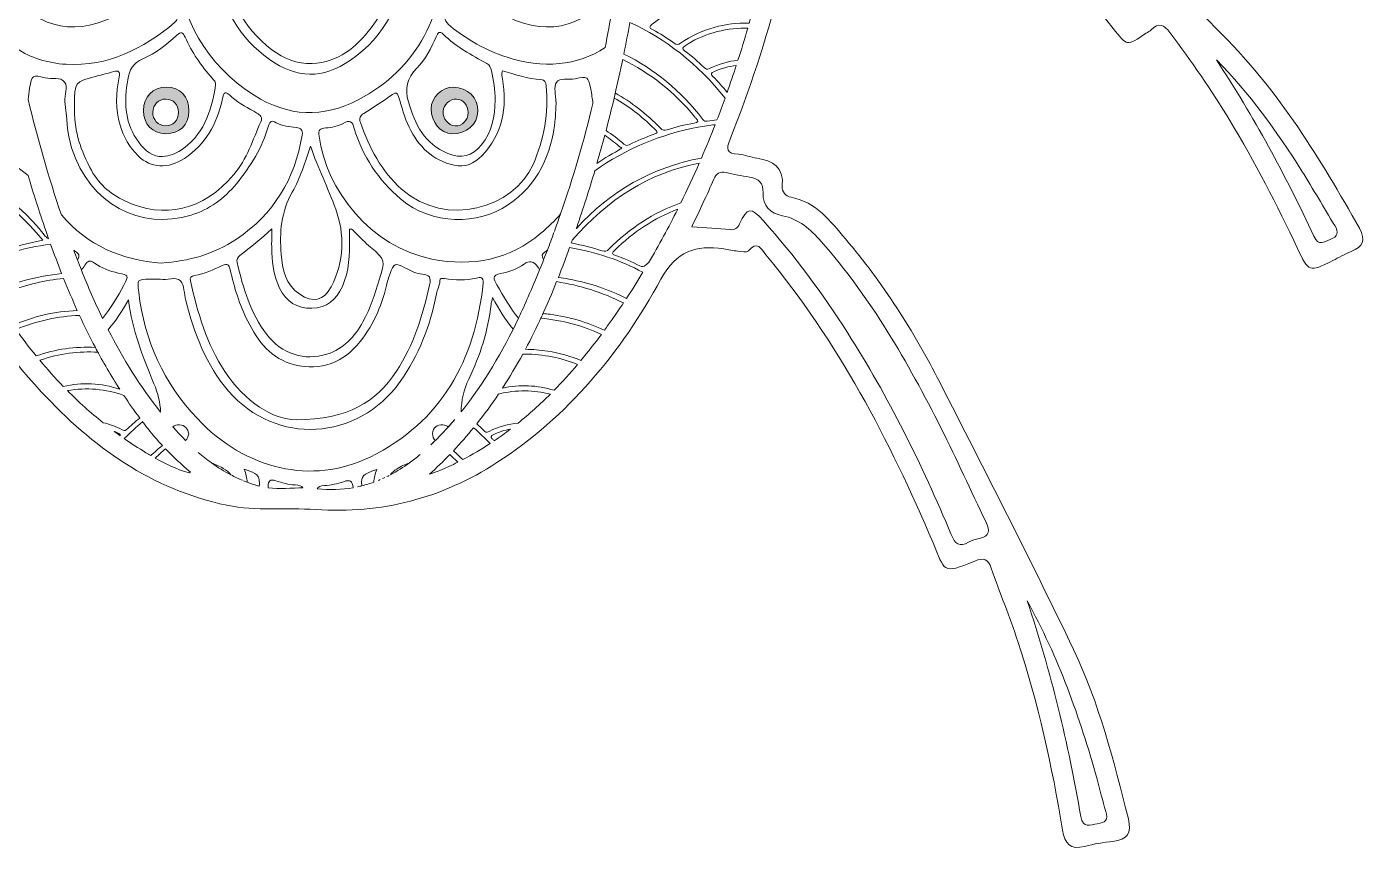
# Model space of a CAD drawing. Extents: x 43 to 1977, y -756 to -266.
# Drawn here: x 172.5 to 397.5, y -751.8 to -613.5 of the extents above; entities that cross this region are included whole.
import ezdxf

# ---------------------------------------------------------------- set-up
doc = ezdxf.new("R2010")
doc.units = 0
doc.header["$MEASUREMENT"] = 0
doc.layers.add('Layer 1', color=7, linetype='Continuous')

# ---------------------------------------------------------------- blocks, each defined once
blk = doc.blocks.new('block 2')
at = {"layer": 'Layer 1', "true_color": 0xffffff}
h = blk.add_hatch(color=7, dxfattribs=at)
h.dxf.hatch_style = 2
edge = h.paths.add_edge_path()
edge.add_spline(control_points=[(195.79, -631.43), (198.22, -631.44), (199.69, -630.01), (199.71, -627.6), (199.74, -625.17), (198.27, -623.62), (195.95, -623.61), (193.68, -623.61), (192.1, -625.22), (192.08, -627.55), (192.07, -629.84), (193.57, -631.41), (195.79, -631.43)], knot_values=[0, 0, 0, 0, 1, 1, 1, 2, 2, 2, 3, 3, 3, 4, 4, 4, 4], degree=3, periodic=1)
edge = h.paths.add_edge_path()
edge.add_spline(control_points=[(195.84, -625.61), (197.1, -625.64), (197.97, -626.55), (197.97, -627.83), (197.96, -629.24), (197.08, -630.14), (195.75, -630.11), (194.56, -630.07), (193.62, -629.05), (193.64, -627.81), (193.67, -626.57), (194.64, -625.59), (195.84, -625.61)], knot_values=[0, 0, 0, 0, 1, 1, 1, 2, 2, 2, 3, 3, 3, 4, 4, 4, 4], degree=3, periodic=1)
h = blk.add_hatch(color=7, dxfattribs=at)
h.dxf.hatch_style = 2
edge = h.paths.add_edge_path()
edge.add_spline(control_points=[(240.42, -627.25), (240.41, -629.49), (242, -631.4), (243.91, -631.44), (246.39, -631.49), (248.22, -629.89), (248.27, -627.64), (248.32, -625.38), (246.58, -623.68), (244.12, -623.61), (242.28, -623.55), (240.43, -625.37), (240.42, -627.25)], knot_values=[0, 0, 0, 0, 1, 1, 1, 2, 2, 2, 3, 3, 3, 4, 4, 4, 4], degree=3, periodic=1)
edge = h.paths.add_edge_path()
edge.add_spline(control_points=[(242.45, -627.67), (242.53, -626.54), (243.57, -625.58), (244.68, -625.62), (245.81, -625.66), (246.65, -626.64), (246.64, -627.89), (246.63, -629.19), (245.65, -630.18), (244.46, -630.11), (243.3, -630.03), (242.37, -628.9), (242.45, -627.67)], knot_values=[0, 0, 0, 0, 1, 1, 1, 2, 2, 2, 3, 3, 3, 4, 4, 4, 4], degree=3, periodic=1)
at = {"layer": 'Layer 1', "lineweight": 0}
for points, knots in [([(396.39, -647.33), (389.88, -635.7), (382.91, -624.35), (373.46, -614.88), (367.15, -608.55), (361.46, -601.71), (355.55, -595.05), (346.18, -584.48), (336.35, -574.42), (324.2, -566.94), (322.47, -565.88), (320.72, -565.14), (318.69, -565.27), (317.13, -565.37), (316.17, -564.82), (315.79, -563.23), (315.3, -561.18), (313.93, -560.33), (311.85, -560.49), (310.51, -560.58), (309.14, -560.38), (307.85, -560.64), (305.8, -561.06), (305.25, -560.43), (305.28, -558.37), (305.42, -549.42), (304.5, -540.56), (302.34, -531.86), (301.95, -530.29), (302.35, -529.86), (303.75, -529.54), (308.65, -528.4), (313.2, -526.38), (317.65, -524.08), (319.41, -523.16), (320.13, -521.99), (319.89, -520.04), (319.67, -518.27), (319.84, -516.54), (320.44, -514.79), (326.49, -497.07), (332.96, -479.54), (340.94, -462.57), (342.74, -458.75), (345, -455.77), (348.53, -453.31), (362.49, -443.55), (373.95, -431.49), (381.2, -415.86), (384.47, -408.81), (384.35, -410.4), (378.3, -406.69), (376.18, -405.39), (375.1, -405.7), (373.96, -407.93), (365.8, -423.91), (354.76, -437.7), (341.71, -449.93), (340.49, -451.07), (339.53, -451.33), (337.99, -450.58), (334.59, -448.93), (334.48, -449.04), (332.73, -452.39), (325.48, -466.3), (320.62, -481.1), (316.57, -496.19), (315.52, -500.08), (314.55, -503.99), (313.48, -508.13), (311.31, -505.4), (311.3, -505.39), (308.73, -507), (304.62, -509.58), (300.25, -511.49), (295.45, -512.41), (294, -512.69), (293.14, -512.36), (292.28, -511.21), (290.68, -509.07), (288.8, -507.13), (286.69, -505.48), (285.46, -504.51), (285.17, -503.71), (285.83, -502.15), (287.71, -497.68), (288.78, -492.96), (288.64, -488.09), (288.03, -466.93), (277.73, -451.71), (259.67, -441.37), (258.02, -440.43), (256.92, -439.45), (256.43, -437.52), (255.55, -434.07), (254.23, -430.73), (252.58, -427.57), (251.89, -426.24), (252.1, -425.6), (253.24, -424.75), (266.87, -414.69), (277.51, -401.96), (286.13, -387.51), (297.48, -368.5), (305.05, -348.18), (306.54, -325.91), (307.37, -313.44), (306.04, -301.27), (299.69, -290.19), (291.56, -276), (278.41, -270.64), (262.82, -269.83), (261.99, -269.79), (261.2, -269.94), (260.81, -270.82), (260.44, -271.67), (260.75, -272.38), (261.37, -272.99), (261.75, -273.37), (262.15, -273.73), (262.53, -274.1), (269.79, -281.18), (276.31, -288.82), (280.51, -298.17), (284.01, -305.98), (285.41, -314.09), (283.82, -322.64), (282.69, -322.48), (282.14, -321.72), (281.42, -321.23), (278.41, -319.21), (275.25, -317.67), (271.47, -317.9), (268.25, -318.1), (267.69, -319.01), (269.16, -321.93), (272.76, -329.11), (275.98, -336.45), (277.81, -344.31), (280.82, -357.18), (278.54, -368.87), (269.84, -379.61), (269.39, -378.4), (269.14, -377.56), (268.77, -376.78), (266.23, -371.38), (262.43, -367.55), (256.17, -366.88), (255.2, -366.78), (254.13, -366.82), (253.5, -367.73), (252.83, -368.72), (253.43, -369.59), (253.97, -370.43), (262.45, -383.65), (261.31, -402.28), (247.13, -416.02), (246.04, -417.07), (245.41, -417.04), (244.33, -416.02), (239.47, -411.41), (233.62, -409.02), (226.95, -408.81), (222.5, -408.67), (218.04, -408.7), (213.58, -408.81), (206.81, -408.97), (200.87, -411.36), (195.95, -416.05), (194.82, -417.12), (194.2, -416.98), (193.16, -415.97), (179.26, -402.53), (177.74, -383.97), (186.36, -370.37), (187.78, -368.14), (187.01, -366.81), (184.35, -366.89), (180.98, -366.98), (178.2, -368.49), (175.78, -370.76), (173.26, -373.11), (171.77, -376.09), (170.68, -379.31), (169.64, -379.02), (169.34, -378.2), (168.89, -377.58), (162.12, -368.17), (159.87, -357.78), (162.1, -346.4), (163.81, -337.65), (167.33, -329.59), (171.3, -321.68), (172.6, -319.08), (172.03, -318.15), (169.1, -317.93), (165.33, -317.64), (162.17, -319.17), (159.14, -321.18), (158.36, -321.7), (157.81, -322.66), (156.6, -322.58), (156.45, -321.7), (156.28, -320.83), (156.17, -319.96), (156.07, -319.16), (156.01, -318.36), (155.97, -317.56), (155.46, -305.63), (160.07, -295.5), (166.99, -286.18), (170.35, -281.66), (174.18, -277.55), (178.26, -273.67), (179.03, -272.94), (180, -272.24), (179.54, -270.98), (179.02, -269.52), (177.7, -269.81), (176.57, -269.88), (174.97, -269.98), (173.37, -270.13), (171.78, -270.35), (154.95, -272.67), (143.06, -281.36), (137.24, -297.58), (132.39, -311.08), (132.54, -324.98), (135.38, -338.76), (142.52, -373.37), (158.86, -402.6), (186.97, -424.67), (188.18, -425.62), (188.43, -426.28), (187.69, -427.7), (186, -430.94), (184.72, -434.38), (183.77, -437.91), (183.37, -439.4), (182.63, -440.34), (181.22, -441.05), (176, -443.66), (171.22, -446.99), (167.28, -451.3), (153.69, -466.15), (147.48, -482.86), (154.88, -502.78), (155.28, -503.86), (155.02, -504.38), (154.24, -505.01), (151.94, -506.86), (149.84, -508.94), (148.08, -511.3), (147.19, -512.5), (146.26, -512.65), (144.87, -512.39), (140.15, -511.52), (135.83, -509.7), (131.81, -507.13), (130.02, -505.99), (128.37, -504.81), (127.09, -508.54), (126.57, -506.6), (126.27, -505.51), (125.99, -504.42), (121.53, -486.67), (116.29, -469.2), (107.91, -452.82), (105.97, -449.02), (105.96, -448.95), (102.12, -450.66), (100.79, -451.25), (99.94, -451.18), (98.83, -450.14), (86.64, -438.73), (76.14, -425.98), (68.11, -411.28), (64.09, -403.9), (65.61, -404.95), (58.56, -408.72), (57.09, -409.51), (56.66, -410.46), (57.38, -411.98), (58.62, -414.55), (59.71, -417.19), (61.04, -419.7), (68.94, -434.56), (80.75, -445.78), (94.41, -455.22), (95.88, -456.24), (96.86, -457.44), (97.62, -459), (106.15, -476.4), (113.06, -494.44), (119.21, -512.79), (120.07, -515.36), (120.82, -517.89), (120.51, -520.62), (120.34, -522.17), (121.02, -523.09), (122.35, -523.81), (126.83, -526.26), (131.43, -528.4), (136.44, -529.46), (138.14, -529.82), (138.45, -530.43), (138.03, -532.16), (136.16, -539.71), (135.36, -547.42), (135.11, -555.2), (135.05, -556.97), (135.6, -559.25), (134.71, -560.37), (133.73, -561.59), (131.41, -560.25), (129.66, -560.49), (128.21, -560.69), (126.1, -559.97), (125.54, -561.59), (124.44, -564.82), (122.3, -565.59), (119.29, -565.49), (118.12, -565.45), (117.16, -566.34), (116.18, -566.94), (105.01, -573.74), (95.78, -582.77), (87.13, -592.43), (82.44, -597.68), (78.39, -603.58), (73.27, -608.36), (61.72, -619.15), (52.75, -631.79), (45, -645.42), (42.5, -649.82), (42.52, -649.83), (46.95, -651.99), (47.76, -652.38), (48.55, -652.78), (49.35, -653.17), (52.41, -654.62), (52.66, -654.52), (54.14, -651.37), (60.08, -638.66), (66.78, -626.42), (75.19, -615.14), (76.73, -613.07), (77.75, -612.92), (79.74, -614.46), (82.88, -616.89), (82.96, -616.73), (85.4, -613.61), (96.11, -599.95), (107.77, -587.21), (121.87, -576.93), (123.56, -575.7), (125.17, -573.16), (127.73, -575.79), (128.01, -576.07), (128.77, -575.86), (129.3, -575.94), (130.71, -576.14), (132.12, -576.35), (133.53, -576.6), (135.27, -576.91), (136.13, -577.7), (136.37, -579.74), (138.37, -596.53), (142.37, -612.86), (148.31, -628.7), (148.97, -630.45), (150.51, -632.5), (150.05, -633.89), (149.47, -635.7), (146.68, -635.19), (144.88, -635.6), (142.32, -636.2), (140.86, -637.34), (140.95, -640.05), (141.01, -641.54), (140.08, -642.08), (138.86, -642.36), (136.31, -642.95), (134.46, -644.52), (132.74, -646.41), (128.35, -651.25), (124.47, -656.46), (120.97, -661.96), (110.43, -678.54), (103.23, -696.88), (93.83, -714.07), (88.3, -724.19), (85.54, -735.47), (82.73, -746.63), (82.17, -748.87), (82.83, -750.02), (85.15, -750.3), (86.92, -750.52), (88.68, -750.84), (90.42, -751.23), (92.48, -751.7), (93.39, -750.84), (93.71, -748.87), (94.22, -745.7), (94.82, -742.55), (95.45, -739.41), (97.85, -727.5), (101.07, -715.84), (105.71, -704.6), (106.34, -703.07), (107.02, -702.38), (108.63, -703.28), (109.17, -703.58), (109.82, -703.65), (110.38, -703.93), (112.62, -705.04), (113.86, -704.46), (114.83, -702.04), (118.38, -693.18), (122.51, -684.58), (127.17, -676.25), (132.07, -667.52), (137.51, -659.16), (143.95, -651.49), (144.4, -650.97), (144.73, -649.5), (145.79, -650.58), (146.76, -651.54), (147.69, -651.31), (148.73, -651.1), (150.94, -650.67), (153.16, -650.67), (155.39, -650.71), (157.47, -650.75), (158.74, -651.56), (159.79, -653.47), (164, -661.15), (168.94, -668.35), (174.92, -674.79), (183.52, -684.06), (193.42, -691.21), (206.1, -693.86), (211.04, -694.9), (216.05, -694.24), (221, -694.58), (232.11, -695.34), (242.2, -692.7), (251.48, -686.69), (263.45, -678.94), (272.28, -668.22), (279.02, -655.9), (281.64, -651.11), (284.9, -650.1), (289.58, -650.79), (290.37, -650.91), (291.15, -651.1), (291.95, -651.17), (292.56, -651.23), (293.48, -651.43), (293.74, -651.12), (295.24, -649.31), (295.87, -650.81), (296.66, -651.76), (308.75, -666.31), (317.39, -682.86), (324.76, -700.15), (326.78, -704.9), (326.15, -705.56), (331.77, -703.24), (333.24, -702.63), (334, -702.87), (334.54, -704.43), (335.97, -708.55), (337.64, -712.59), (339.01, -716.73), (342.43, -727.07), (344.74, -737.7), (346.53, -748.43), (346.91, -750.73), (347.79, -751.82), (350.26, -751.17), (351.8, -750.77), (353.4, -750.51), (354.99, -750.33), (357.4, -750.06), (358.18, -748.96), (357.57, -746.54), (355.12, -736.85), (352.68, -727.11), (348.36, -718.09), (341.13, -703), (333.5, -688.09), (325.88, -673.19), (321.48, -664.6), (316.3, -656.48), (310.04, -649.11), (307.51, -646.14), (305.16, -642.91), (300.92, -642.12), (299.94, -641.94), (299.34, -641.22), (299.43, -640.19), (299.7, -637.07), (297.87, -635.96), (295.17, -635.56), (294.12, -635.4), (293.1, -634.93), (292.05, -634.89), (290.06, -634.8), (289.98, -634.04), (290.64, -632.37), (297.26, -615.82), (301.6, -598.68), (303.98, -581.02), (304.53, -576.94), (304.59, -577.02), (308.77, -576.2), (310.33, -575.9), (312.43, -576.6), (313.36, -575.36), (314.72, -573.53), (315.49, -574.64), (316.51, -575.36), (331.47, -586.03), (343.77, -599.37), (355.02, -613.75), (357.36, -616.74), (357.34, -616.75), (360.54, -614.56), (360.84, -614.36), (361.17, -614.2), (361.42, -613.96), (362.7, -612.72), (363.55, -613.1), (364.56, -614.44), (368.14, -619.23), (371.55, -624.13), (374.64, -629.24), (378.85, -636.19), (382.56, -643.4), (386.02, -650.74), (387.9, -654.71), (387.89, -654.72), (391.91, -652.76), (392.95, -652.25), (393.96, -651.67), (395.03, -651.23), (397, -650.42), (397.54, -649.37), (396.39, -647.33)], [0, 0, 0, 0, 1, 1, 1, 2, 2, 2, 3, 3, 3, 4, 4, 4, 5, 5, 5, 6, 6, 6, 7, 7, 7, 8, 8, 8, 9, 9, 9, 10, 10, 10, 11, 11, 11, 12, 12, 12, 13, 13, 13, 14, 14, 14, 15, 15, 15, 16, 16, 16, 17, 17, 17, 18, 18, 18, 19, 19, 19, 20, 20, 20, 21, 21, 21, 22, 22, 22, 23, 23, 23, 24, 24, 24, 25, 25, 25, 26, 26, 26, 27, 27, 27, 28, 28, 28, 29, 29, 29, 30, 30, 30, 31, 31, 31, 32, 32, 32, 33, 33, 33, 34, 34, 34, 35, 35, 35, 36, 36, 36, 37, 37, 37, 38, 38, 38, 39, 39, 39, 40, 40, 40, 41, 41, 41, 42, 42, 42, 43, 43, 43, 44, 44, 44, 45, 45, 45, 46, 46, 46, 47, 47, 47, 48, 48, 48, 49, 49, 49, 50, 50, 50, 51, 51, 51, 52, 52, 52, 53, 53, 53, 54, 54, 54, 55, 55, 55, 56, 56, 56, 57, 57, 57, 58, 58, 58, 59, 59, 59, 60, 60, 60, 61, 61, 61, 62, 62, 62, 63, 63, 63, 64, 64, 64, 65, 65, 65, 66, 66, 66, 67, 67, 67, 68, 68, 68, 69, 69, 69, 70, 70, 70, 71, 71, 71, 72, 72, 72, 73, 73, 73, 74, 74, 74, 75, 75, 75, 76, 76, 76, 77, 77, 77, 78, 78, 78, 79, 79, 79, 80, 80, 80, 81, 81, 81, 82, 82, 82, 83, 83, 83, 84, 84, 84, 85, 85, 85, 86, 86, 86, 87, 87, 87, 88, 88, 88, 89, 89, 89, 90, 90, 90, 91, 91, 91, 92, 92, 92, 93, 93, 93, 94, 94, 94, 95, 95, 95, 96, 96, 96, 97, 97, 97, 98, 98, 98, 99, 99, 99, 100, 100, 100, 101, 101, 101, 102, 102, 102, 103, 103, 103, 104, 104, 104, 105, 105, 105, 106, 106, 106, 107, 107, 107, 108, 108, 108, 109, 109, 109, 110, 110, 110, 111, 111, 111, 112, 112, 112, 113, 113, 113, 114, 114, 114, 115, 115, 115, 116, 116, 116, 117, 117, 117, 118, 118, 118, 119, 119, 119, 120, 120, 120, 121, 121, 121, 122, 122, 122, 123, 123, 123, 124, 124, 124, 125, 125, 125, 126, 126, 126, 127, 127, 127, 128, 128, 128, 129, 129, 129, 130, 130, 130, 131, 131, 131, 132, 132, 132, 133, 133, 133, 134, 134, 134, 135, 135, 135, 136, 136, 136, 137, 137, 137, 138, 138, 138, 139, 139, 139, 140, 140, 140, 141, 141, 141, 142, 142, 142, 143, 143, 143, 144, 144, 144, 145, 145, 145, 146, 146, 146, 147, 147, 147, 148, 148, 148, 149, 149, 149, 150, 150, 150, 151, 151, 151, 152, 152, 152, 153, 153, 153, 154, 154, 154, 155, 155, 155, 156, 156, 156, 157, 157, 157, 158, 158, 158, 159, 159, 159, 160, 160, 160, 161, 161, 161, 162, 162, 162, 163, 163, 163, 164, 164, 164, 165, 165, 165, 166, 166, 166, 167, 167, 167, 168, 168, 168, 169, 169, 169, 170, 170, 170, 171, 171, 171, 172, 172, 172, 173, 173, 173, 174, 174, 174, 175, 175, 175, 176, 176, 176, 177, 177, 177, 178, 178, 178, 179, 179, 179, 180, 180, 180, 181, 181, 181, 182, 182, 182, 183, 183, 183, 183]), ([(228.97, -591.8), (230.95, -593.19), (232.85, -594.3), (234.84, -595.23), (235.25, -595.42), (235.22, -595.79), (235.22, -596.14), (235.19, -602.42), (234.3, -608.48), (230.34, -613.64), (227.83, -616.91), (224.81, -619.44), (220.43, -619.64), (217.89, -619.76), (215.67, -618.81), (213.68, -617.33), (208.62, -613.54), (206.28, -608.25), (205.47, -602.16), (205.21, -600.25), (205.09, -598.33), (205.1, -596.41), (205.1, -595.82), (205.13, -595.32), (205.78, -595.05), (207.7, -594.26), (209.42, -593.1), (211.46, -591.74), (211.2, -595.04), (211.31, -598), (211.85, -600.94), (212.21, -602.94), (212.82, -604.86), (213.93, -606.59), (216.92, -611.3), (223.28, -611.39), (226.31, -606.72), (228.56, -603.27), (228.88, -599.32), (228.97, -595.35), (228.99, -594.26), (228.97, -593.17), (228.97, -591.8)], [0, 0, 0, 0, 1, 1, 1, 2, 2, 2, 3, 3, 3, 4, 4, 4, 5, 5, 5, 6, 6, 6, 7, 7, 7, 8, 8, 8, 9, 9, 9, 10, 10, 10, 11, 11, 11, 12, 12, 12, 13, 13, 13, 14, 14, 14, 14]), ([(210.66, -624.96), (202.78, -620.01), (197.91, -611.8), (197.9, -602.51), (197.9, -602.2), (197.89, -601.9), (197.91, -601.6), (198.05, -597.4), (198.61, -596.8), (202.72, -596.23), (203.68, -596.09), (203.55, -596.7), (203.56, -597.23), (203.6, -599.67), (203.82, -602.08), (204.28, -604.47), (205.43, -610.42), (208.2, -615.37), (213.22, -618.93), (217.83, -622.19), (222.18, -622.28), (226.87, -619.08), (232.8, -615.02), (235.56, -609.13), (236.4, -602.2), (236.6, -600.55), (236.68, -598.87), (236.74, -597.21), (236.77, -596.34), (236.98, -595.98), (237.9, -596.32), (238.61, -596.58), (239.36, -596.86), (240.1, -596.9), (241.81, -597), (242.14, -597.99), (242.26, -599.49), (243.16, -610.98), (238.02, -620.65), (228.16, -625.74), (222.2, -628.82), (216.47, -628.61), (210.66, -624.96)], [0, 0, 0, 0, 1, 1, 1, 2, 2, 2, 3, 3, 3, 4, 4, 4, 5, 5, 5, 6, 6, 6, 7, 7, 7, 8, 8, 8, 9, 9, 9, 10, 10, 10, 11, 11, 11, 12, 12, 12, 13, 13, 13, 14, 14, 14, 14]), ([(170.8, -617.14), (169.97, -612.97), (169.26, -608.78), (168.67, -604.58), (168.82, -605.01), (168.99, -605.44), (169.18, -605.86), (172.16, -612.53), (178.71, -615.16), (185.57, -612.43), (189.22, -610.97), (192.19, -608.57), (194.81, -605.69), (195.22, -605.25), (195.62, -604.79), (196.02, -604.34), (196.63, -604.5), (196.43, -605), (196.47, -605.33), (196.68, -607.35), (197, -609.35), (197.6, -611.28), (197.78, -611.86), (197.86, -612.32), (197.32, -612.77), (192.03, -617.16), (186.15, -620.19), (179.09, -619.77), (175.91, -619.58), (173.16, -618.66), (170.8, -617.14)], [0, 0, 0, 0, 1, 1, 1, 2, 2, 2, 3, 3, 3, 4, 4, 4, 5, 5, 5, 6, 6, 6, 7, 7, 7, 8, 8, 8, 9, 9, 9, 10, 10, 10, 10]), ([(253.04, -618.54), (249.6, -617.4), (246.49, -615.65), (243.66, -613.36), (242.77, -612.64), (242.41, -611.98), (242.82, -610.81), (243.56, -608.73), (243.7, -606.51), (244, -604.07), (245.03, -605.16), (245.83, -606.05), (246.68, -606.9), (248.97, -609.23), (251.56, -611.15), (254.61, -612.39), (261.71, -615.27), (268.5, -612.39), (271.37, -605.28), (271.52, -604.9), (271.66, -604.51), (271.79, -604.12), (271.2, -608.41), (270.49, -612.69), (269.66, -616.97), (265.01, -620), (259.22, -620.59), (253.04, -618.54)], [0, 0, 0, 0, 1, 1, 1, 2, 2, 2, 3, 3, 3, 4, 4, 4, 5, 5, 5, 6, 6, 6, 7, 7, 7, 8, 8, 8, 9, 9, 9, 9]), ([(282.32, -616.21), (281.93, -616.47), (281.66, -616.51), (281.26, -616.22), (280.1, -615.38), (278.9, -614.6), (277.64, -613.95), (277.02, -613.64), (277.07, -613.44), (277.57, -613.04), (281.9, -609.46), (287.5, -607.47), (293.76, -607.5), (294.28, -607.51), (294.8, -607.55), (295.32, -607.59), (294.85, -609.37), (294.37, -611.13), (293.86, -612.88), (289.9, -612.71), (285.91, -613.81), (282.32, -616.21)], [0, 0, 0, 0, 1, 1, 1, 2, 2, 2, 3, 3, 3, 4, 4, 4, 5, 5, 5, 6, 6, 6, 7, 7, 7, 7]), ([(199.07, -615.19), (200.21, -617.75), (201.77, -620.03), (203.64, -622.11), (203.95, -622.45), (204.29, -622.76), (204.2, -623.29), (203.49, -627.74), (202.18, -631.85), (198.04, -634.4), (197.13, -634.96), (196.2, -635.26), (194.71, -635.25), (193.17, -635.12), (191.91, -633.84), (190.89, -632.29), (188.88, -629.22), (188.84, -625.87), (189.43, -622.38), (189.71, -620.68), (190.36, -619.6), (191.98, -618.86), (194.1, -617.9), (195.96, -616.46), (197.68, -614.9), (198.39, -614.25), (198.71, -614.36), (199.07, -615.19)], [0, 0, 0, 0, 1, 1, 1, 2, 2, 2, 3, 3, 3, 4, 4, 4, 5, 5, 5, 6, 6, 6, 7, 7, 7, 8, 8, 8, 9, 9, 9, 9]), ([(242.51, -614.77), (244.63, -616.83), (247.2, -618.23), (249.77, -619.63), (250.3, -619.92), (250.42, -620.35), (250.54, -620.84), (250.93, -622.47), (251.14, -624.11), (251.18, -625.78), (251.12, -628.51), (250.68, -631.11), (248.87, -633.3), (247.28, -635.21), (245.53, -635.68), (243.23, -634.74), (239.35, -633.15), (237.67, -629.89), (236.61, -626.09), (235.99, -623.86), (236.29, -622.1), (238.02, -620.42), (239.5, -618.97), (240.41, -617.05), (241.26, -615.15), (241.56, -614.49), (241.79, -614.08), (242.51, -614.77)], [0, 0, 0, 0, 1, 1, 1, 2, 2, 2, 3, 3, 3, 4, 4, 4, 5, 5, 5, 6, 6, 6, 7, 7, 7, 8, 8, 8, 9, 9, 9, 9]), ([(286.82, -629.34), (286.49, -629.39), (286.31, -629.31), (286.09, -629.03), (282.38, -624.25), (277.95, -620.53), (272.8, -618.05), (273.16, -616.28), (273.49, -614.51), (273.81, -612.74), (279.74, -615.43), (285.18, -619.64), (289.81, -625.44), (289.37, -626.67), (288.92, -627.89), (288.45, -629.11), (287.91, -629.18), (287.36, -629.26), (286.82, -629.34)], [0, 0, 0, 0, 1, 1, 1, 2, 2, 2, 3, 3, 3, 4, 4, 4, 5, 5, 5, 6, 6, 6, 6]), ([(291.96, -619.1), (290.37, -619.25), (288.79, -619.71), (287.2, -620.49), (286.81, -620.69), (286.58, -620.6), (286.29, -620.32), (285.27, -619.33), (284.2, -618.39), (283.05, -617.55), (282.55, -617.18), (282.59, -616.98), (283.09, -616.65), (285.87, -614.78), (289.61, -613.67), (293.15, -613.7), (293.31, -613.71), (293.46, -613.71), (293.62, -613.72), (293.09, -615.52), (292.54, -617.32), (291.96, -619.1)], [0, 0, 0, 0, 1, 1, 1, 2, 2, 2, 3, 3, 3, 4, 4, 4, 5, 5, 5, 6, 6, 6, 7, 7, 7, 7]), ([(184.17, -621.77), (185.14, -621.51), (186.12, -621.27), (187.1, -621), (187.92, -620.78), (188.15, -620.97), (187.99, -621.89), (187.48, -624.59), (187.35, -627.3), (188.15, -630), (188.75, -631.98), (189.74, -633.72), (191.2, -635.17), (193.28, -637.23), (196.24, -637.37), (198.97, -635.58), (202.53, -633.25), (204.37, -629.81), (205.3, -625.78), (205.66, -624.23), (205.72, -624.19), (206.95, -625.28), (208.22, -626.4), (209.73, -627.11), (211.15, -627.97), (211.74, -628.33), (212.13, -628.71), (211.8, -629.43), (210.44, -632.46), (209.49, -635.7), (207.27, -638.3), (202.1, -644.36), (195.59, -645.85), (188.97, -642.72), (186.42, -641.52), (184.39, -639.74), (183.07, -637.09), (181.19, -633.32), (180.47, -630.98), (180.49, -626.65), (180.51, -622.73), (180.51, -622.73), (184.17, -621.77)], [0, 0, 0, 0, 1, 1, 1, 2, 2, 2, 3, 3, 3, 4, 4, 4, 5, 5, 5, 6, 6, 6, 7, 7, 7, 8, 8, 8, 9, 9, 9, 10, 10, 10, 11, 11, 11, 12, 12, 12, 13, 13, 13, 14, 14, 14, 14]), ([(229.1, -628.02), (230.73, -627.01), (232.34, -625.96), (233.91, -624.85), (234.53, -624.41), (234.72, -624.53), (234.94, -625.18), (235.5, -626.91), (235.93, -628.7), (236.72, -630.32), (238.27, -633.54), (240.65, -635.93), (244.28, -636.73), (246.11, -637.13), (247.67, -636.47), (248.94, -635.15), (252.46, -631.48), (253.2, -627.05), (252.42, -622.22), (252.36, -621.83), (252.14, -621.45), (252.39, -620.85), (254.54, -621.5), (256.65, -622.19), (258.88, -622.34), (259.56, -622.39), (259.7, -622.82), (259.75, -623.36), (260.15, -627.97), (259.44, -632.33), (257.55, -636.62), (254.36, -643.87), (242.97, -647.39), (235.46, -640.75), (232.07, -637.75), (230.01, -633.79), (228.53, -629.54), (228.31, -628.88), (228.46, -628.41), (229.1, -628.02)], [0, 0, 0, 0, 1, 1, 1, 2, 2, 2, 3, 3, 3, 4, 4, 4, 5, 5, 5, 6, 6, 6, 7, 7, 7, 8, 8, 8, 9, 9, 9, 10, 10, 10, 11, 11, 11, 12, 12, 12, 13, 13, 13, 13]), ([(271.37, -624.59), (271.35, -624.69), (271.33, -624.79), (271.31, -624.88), (271.77, -622.91), (272.2, -620.94), (272.61, -618.96), (277.15, -621.2), (281.3, -624.42), (284.75, -628.63), (284.8, -628.69), (284.84, -628.76), (284.9, -628.82), (285.4, -629.31), (285.33, -629.54), (284.61, -629.66), (283.07, -629.91), (281.55, -630.3), (280.07, -630.78), (279.61, -630.94), (279.31, -630.87), (278.95, -630.5), (276.59, -628.09), (274.07, -626.12), (271.37, -624.59)], [0, 0, 0, 0, 1, 1, 1, 2, 2, 2, 3, 3, 3, 4, 4, 4, 5, 5, 5, 6, 6, 6, 7, 7, 7, 8, 8, 8, 8]), ([(290.15, -624.49), (289.4, -623.55), (288.62, -622.64), (287.77, -621.8), (287.35, -621.38), (287.48, -621.22), (287.93, -621.02), (289.14, -620.48), (290.39, -620.11), (291.69, -619.96), (291.19, -621.48), (290.68, -622.99), (290.15, -624.49)], [0, 0, 0, 0, 1, 1, 1, 2, 2, 2, 3, 3, 3, 4, 4, 4, 4]), ([(391.48, -649.21), (390.39, -649.66), (389.55, -650.35), (388.76, -648.66), (383.98, -638.43), (378.62, -628.51), (372.37, -619.02), (377.95, -624.63), (382.52, -631.04), (386.74, -637.71), (388.64, -640.72), (390.37, -643.83), (392.25, -646.84), (393.01, -648.06), (392.75, -648.68), (391.48, -649.21)], [0, 0, 0, 0, 1, 1, 1, 2, 2, 2, 3, 3, 3, 4, 4, 4, 5, 5, 5, 5]), ([(178.29, -645.06), (176.13, -638.66), (174.27, -632.21), (172.7, -625.71), (172.77, -625.07), (172.86, -624.42), (172.96, -623.77), (173.31, -621.55), (173.44, -621.46), (175.56, -622.03), (176.67, -622.32), (178.15, -621.8), (178.84, -622.78), (179.45, -623.65), (178.77, -624.95), (178.9, -626.04), (179.22, -628.64), (179.22, -631.29), (180.02, -633.82), (183.05, -643.37), (191.61, -647.67), (200.11, -645.1), (203.18, -644.18), (205.64, -642.33), (207.7, -639.83), (210.12, -636.91), (212.04, -633.76), (213.1, -630.11), (213.34, -629.3), (213.67, -629.15), (214.37, -629.58), (215.4, -630.2), (216.6, -630.21), (217.74, -630.38), (218.55, -630.5), (218.89, -630.76), (218.75, -631.65), (217.53, -639.05), (213.98, -644.94), (207.7, -649.15), (203.91, -651.69), (199.71, -652.83), (195.11, -653.17), (188.39, -652.68), (182.68, -650.21), (178.29, -645.06)], [0, 0, 0, 0, 1, 1, 1, 2, 2, 2, 3, 3, 3, 4, 4, 4, 5, 5, 5, 6, 6, 6, 7, 7, 7, 8, 8, 8, 9, 9, 9, 10, 10, 10, 11, 11, 11, 12, 12, 12, 13, 13, 13, 14, 14, 14, 15, 15, 15, 15]), ([(262.17, -644.9), (261.19, -646.04), (260.09, -647.14), (258.86, -648.17), (253.65, -652.56), (247.38, -653.86), (240.56, -652.5), (230.35, -650.47), (222.72, -640.86), (221.59, -631.83), (221.47, -630.83), (221.67, -630.5), (222.74, -630.46), (223.72, -630.42), (224.79, -630.17), (225.64, -629.7), (226.83, -629.04), (227.18, -629.43), (227.51, -630.55), (228.9, -635.28), (231.54, -639.16), (235.3, -642.4), (240.53, -646.9), (248.41, -646.7), (253.28, -643.43), (258.37, -640), (260.69, -634.92), (261.27, -628.95), (261.36, -627.99), (261.37, -627.03), (261.42, -626.07), (261.4, -626.07), (261.39, -626.07), (261.37, -626.07), (261.37, -624.96), (260.98, -623.6), (261.48, -622.81), (262.02, -621.96), (263.53, -622.43), (264.6, -622.19), (266.75, -621.73), (266.8, -621.75), (267.23, -623.95), (267.39, -624.75), (267.52, -625.54), (267.61, -626.33), (266.1, -632.56), (264.3, -638.76), (262.17, -644.9)], [0, 0, 0, 0, 1, 1, 1, 2, 2, 2, 3, 3, 3, 4, 4, 4, 5, 5, 5, 6, 6, 6, 7, 7, 7, 8, 8, 8, 9, 9, 9, 10, 10, 10, 11, 11, 11, 12, 12, 12, 13, 13, 13, 14, 14, 14, 15, 15, 15, 16, 16, 16, 16]), ([(195.79, -631.43), (198.22, -631.44), (199.69, -630.01), (199.71, -627.6), (199.74, -625.17), (198.27, -623.62), (195.95, -623.61), (193.68, -623.61), (192.1, -625.22), (192.08, -627.55), (192.07, -629.84), (193.57, -631.41), (195.79, -631.43)], [0, 0, 0, 0, 1, 1, 1, 2, 2, 2, 3, 3, 3, 4, 4, 4, 4]), ([(195.84, -625.61), (197.1, -625.64), (197.97, -626.55), (197.97, -627.83), (197.96, -629.24), (197.08, -630.14), (195.75, -630.11), (194.56, -630.07), (193.62, -629.05), (193.64, -627.81), (193.67, -626.57), (194.64, -625.59), (195.84, -625.61)], [0, 0, 0, 0, 1, 1, 1, 2, 2, 2, 3, 3, 3, 4, 4, 4, 4]), ([(240.42, -627.25), (240.41, -629.49), (242, -631.4), (243.91, -631.44), (246.39, -631.49), (248.22, -629.89), (248.27, -627.64), (248.32, -625.38), (246.58, -623.68), (244.12, -623.61), (242.28, -623.55), (240.43, -625.37), (240.42, -627.25)], [0, 0, 0, 0, 1, 1, 1, 2, 2, 2, 3, 3, 3, 4, 4, 4, 4]), ([(242.45, -627.67), (242.53, -626.54), (243.57, -625.58), (244.68, -625.62), (245.81, -625.66), (246.65, -626.64), (246.64, -627.89), (246.63, -629.19), (245.65, -630.18), (244.46, -630.11), (243.3, -630.03), (242.37, -628.9), (242.45, -627.67)], [0, 0, 0, 0, 1, 1, 1, 2, 2, 2, 3, 3, 3, 4, 4, 4, 4]), ([(269.81, -630.9), (270.33, -628.93), (270.82, -626.95), (271.28, -624.97), (271.25, -625.13), (271.21, -625.28), (271.18, -625.44), (273.57, -626.79), (275.82, -628.5), (277.91, -630.58), (278.57, -631.25), (278.57, -631.26), (277.72, -631.57), (276.36, -632.06), (275.02, -632.63), (273.72, -633.28), (273.35, -633.47), (273.12, -633.44), (272.81, -633.17), (271.84, -632.33), (270.84, -631.57), (269.81, -630.9)], [0, 0, 0, 0, 1, 1, 1, 2, 2, 2, 3, 3, 3, 4, 4, 4, 5, 5, 5, 6, 6, 6, 7, 7, 7, 7]), ([(154.49, -635.2), (153.65, -633.26), (152.84, -631.31), (152.07, -629.35), (159.12, -630.29), (166.28, -633.27), (172.69, -638.43), (173.61, -641.53), (174.6, -644.62), (175.66, -647.69), (175.83, -648.16), (175.99, -648.62), (176.15, -649.08), (176.15, -649.08), (176.15, -649.08), (176.15, -649.08), (175.94, -649), (175.77, -648.86), (175.59, -648.63), (170.06, -641.7), (163.06, -637.04), (154.49, -635.2)], [0, 0, 0, 0, 1, 1, 1, 2, 2, 2, 3, 3, 3, 4, 4, 4, 5, 5, 5, 6, 6, 6, 7, 7, 7, 7]), ([(264.82, -647.36), (264.82, -647.37), (264.82, -647.37), (264.81, -647.38), (264.84, -647.31), (264.86, -647.24), (264.89, -647.17), (265.96, -644.02), (266.97, -640.86), (267.91, -637.69), (273.14, -633.96), (278.93, -631.52), (285.3, -630.35), (286.24, -630.17), (287.19, -630.03), (288.13, -629.92), (287.4, -631.8), (286.64, -633.68), (285.84, -635.53), (277.55, -637.08), (270.55, -641.04), (264.82, -647.36)], [0, 0, 0, 0, 1, 1, 1, 2, 2, 2, 3, 3, 3, 4, 4, 4, 5, 5, 5, 6, 6, 6, 7, 7, 7, 7]), ([(269.59, -631.7), (270.41, -632.25), (271.2, -632.85), (271.95, -633.5), (272.09, -633.62), (272.26, -633.71), (272.49, -633.88), (270.97, -634.72), (269.59, -635.53), (268.28, -636.43), (268.73, -634.86), (269.17, -633.28), (269.59, -631.7)], [0, 0, 0, 0, 1, 1, 1, 2, 2, 2, 3, 3, 3, 4, 4, 4, 4]), ([(223.62, -657.16), (222.41, -659.48), (220.52, -659.89), (218.34, -658.4), (215.96, -656.77), (215.43, -654.26), (215.22, -651.67), (214.93, -648.05), (215.2, -644.53), (217.09, -641.27), (218.47, -638.87), (219.19, -636.17), (220.17, -633.55), (221.4, -637.19), (223.11, -640.58), (224.38, -644.09), (225.92, -648.32), (225.83, -652.93), (223.62, -657.16)], [0, 0, 0, 0, 1, 1, 1, 2, 2, 2, 3, 3, 3, 4, 4, 4, 5, 5, 5, 6, 6, 6, 6]), ([(175.15, -649.33), (173.11, -649.74), (171.25, -650.15), (169.44, -650.74), (168.97, -650.9), (168.82, -650.53), (168.59, -650.3), (165.53, -647.11), (162.04, -644.64), (158.11, -643.01), (156.98, -640.72), (155.91, -638.41), (154.88, -636.08), (162.84, -637.99), (169.55, -642.48), (175.15, -649.33)], [0, 0, 0, 0, 1, 1, 1, 2, 2, 2, 3, 3, 3, 4, 4, 4, 5, 5, 5, 5]), ([(264.13, -649.34), (264.13, -649.34), (264.13, -649.34), (264.13, -649.34), (270.07, -642.41), (277.15, -637.98), (285.48, -636.37), (284.5, -638.62), (283.46, -640.85), (282.38, -643.06), (277.81, -644.66), (273.8, -647.27), (270.3, -650.84), (269.95, -651.2), (269.65, -651.28), (269.18, -651.12), (267.54, -650.55), (265.84, -650.19), (263.97, -649.78), (264.03, -649.63), (264.08, -649.48), (264.13, -649.34)], [0, 0, 0, 0, 1, 1, 1, 2, 2, 2, 3, 3, 3, 4, 4, 4, 5, 5, 5, 6, 6, 6, 7, 7, 7, 7]), ([(293.9, -638.72), (295.51, -638.93), (296.24, -639.71), (296.19, -641.36), (296.13, -643.57), (297.34, -644.81), (299.46, -645.22), (302.23, -645.76), (304.16, -647.49), (305.98, -649.55), (314.29, -659), (320.51, -669.79), (326.13, -680.95), (328.73, -686.12), (331.07, -691.41), (333.62, -696.61), (334.37, -698.13), (334.37, -699.07), (332.49, -699.45), (331.89, -699.58), (331.27, -699.77), (330.74, -700.07), (329.15, -700.96), (328.47, -700.36), (327.81, -698.8), (322.91, -687.03), (317.25, -675.63), (310.38, -664.86), (306.16, -658.23), (301.49, -651.94), (296.27, -646.07), (294.17, -643.72), (293.53, -643.8), (292.24, -646.57), (291.87, -647.35), (291.49, -647.64), (290.64, -647.55), (288.62, -647.35), (286.58, -647.24), (284.23, -647.06), (285.55, -644.23), (286.8, -641.68), (287.92, -639.08), (288.36, -638.06), (288.95, -637.73), (289.98, -637.94), (291.28, -638.22), (292.58, -638.55), (293.9, -638.72)], [0, 0, 0, 0, 1, 1, 1, 2, 2, 2, 3, 3, 3, 4, 4, 4, 5, 5, 5, 6, 6, 6, 7, 7, 7, 8, 8, 8, 9, 9, 9, 10, 10, 10, 11, 11, 11, 12, 12, 12, 13, 13, 13, 14, 14, 14, 15, 15, 15, 16, 16, 16, 16]), ([(262.14, -644.99), (261.81, -645.94), (261.47, -646.89), (261.13, -647.84), (261.47, -646.89), (261.81, -645.94), (262.14, -644.99)], [0, 0, 0, 0, 1, 1, 1, 2, 2, 2, 2]), ([(276.97, -653.11), (276.8, -653.24), (276.63, -653.38), (276.46, -653.52), (276.13, -653.8), (275.88, -653.86), (275.47, -653.65), (274.16, -652.97), (272.81, -652.36), (271.41, -651.89), (270.7, -651.66), (270.82, -651.43), (271.26, -651), (274.39, -647.93), (277.92, -645.62), (281.86, -644.11), (280.33, -647.16), (278.7, -650.16), (276.97, -653.11)], [0, 0, 0, 0, 1, 1, 1, 2, 2, 2, 3, 3, 3, 4, 4, 4, 5, 5, 5, 6, 6, 6, 6]), ([(226.71, -648.95), (226.7, -648.45), (226.71, -647.96), (226.71, -647.45), (227.28, -647.38), (227.42, -647.84), (227.69, -648.09), (228.54, -648.88), (229.33, -649.75), (230.22, -650.49), (232.73, -652.57), (232.76, -652.8), (231.71, -655.98), (230.92, -658.39), (230.22, -660.81), (228.97, -663.03), (227.57, -665.53), (225.74, -667.58), (222.92, -668.47), (219.17, -669.67), (215.31, -668.44), (212.79, -665.16), (210.05, -661.59), (208.82, -657.38), (207.83, -653.07), (207.72, -652.58), (207.87, -652.22), (208.29, -651.89), (210.08, -650.5), (211.83, -649.07), (213.64, -647.44), (213.64, -648.79), (213.6, -650.13), (213.65, -651.47), (213.72, -653.51), (214.04, -655.5), (214.95, -657.36), (216.05, -659.61), (217.86, -660.84), (220.39, -660.77), (222.86, -660.7), (224.51, -659.33), (225.5, -657.11), (226.67, -654.5), (226.73, -651.73), (226.71, -648.95)], [0, 0, 0, 0, 1, 1, 1, 2, 2, 2, 3, 3, 3, 4, 4, 4, 5, 5, 5, 6, 6, 6, 7, 7, 7, 8, 8, 8, 9, 9, 9, 10, 10, 10, 11, 11, 11, 12, 12, 12, 13, 13, 13, 14, 14, 14, 15, 15, 15, 15]), ([(261.06, -648.02), (260.7, -649.02), (260.33, -650.01), (259.95, -651.01), (260.33, -650.01), (260.7, -649.02), (261.06, -648.02)], [0, 0, 0, 0, 1, 1, 1, 2, 2, 2, 2]), ([(165.67, -656.8), (165.01, -655.71), (164.36, -654.62), (163.73, -653.52), (163.77, -653.58), (163.81, -653.65), (163.85, -653.72), (167.74, -651.83), (171.95, -650.57), (176.48, -650.01), (177.08, -651.66), (177.7, -653.31), (178.34, -654.94), (174.16, -655.34), (170.22, -656.43), (166.53, -658.2), (166.24, -657.74), (165.95, -657.27), (165.67, -656.8)], [0, 0, 0, 0, 1, 1, 1, 2, 2, 2, 3, 3, 3, 4, 4, 4, 5, 5, 5, 6, 6, 6, 6]), ([(181.03, -652.54), (181.02, -652.57), (181, -652.59), (180.98, -652.62), (180.77, -652.07), (180.57, -651.53), (180.36, -650.98), (180.46, -651.06), (180.56, -651.13), (180.66, -651.21), (181.16, -651.57), (181.5, -651.87), (181.03, -652.54)], [0, 0, 0, 0, 1, 1, 1, 2, 2, 2, 3, 3, 3, 4, 4, 4, 4]), ([(181.66, -654.36), (181.43, -653.79), (181.21, -653.22), (180.99, -652.64), (181.21, -653.22), (181.43, -653.79), (181.66, -654.36)], [0, 0, 0, 0, 1, 1, 1, 2, 2, 2, 2]), ([(185.22, -662.48), (183.93, -659.83), (182.76, -657.12), (181.66, -654.36), (181.86, -654.09), (182.05, -653.81), (182.24, -653.53), (182.74, -652.81), (183.01, -652.56), (183.83, -653.16), (185.02, -654.03), (186.42, -654.53), (187.86, -654.85), (189.58, -655.23), (189.63, -655.23), (188.79, -656.86), (187.75, -658.88), (186.56, -660.75), (185.22, -662.48)], [0, 0, 0, 0, 1, 1, 1, 2, 2, 2, 3, 3, 3, 4, 4, 4, 5, 5, 5, 6, 6, 6, 6]), ([(259.57, -651.27), (259.7, -651.19), (259.82, -651.1), (259.95, -651.01), (259.54, -652.07), (259.12, -653.13), (258.69, -654.19), (258.9, -653.66), (259.11, -653.13), (259.32, -652.59), (258.93, -652.01), (259, -651.67), (259.57, -651.27)], [0, 0, 0, 0, 1, 1, 1, 2, 2, 2, 3, 3, 3, 4, 4, 4, 4]), ([(273.24, -659.11), (270.26, -657.6), (267.04, -656.51), (263.57, -655.86), (262.98, -655.75), (262.39, -655.66), (261.8, -655.57), (261.8, -655.57), (261.8, -655.57), (261.8, -655.57), (262.46, -653.92), (263.08, -652.25), (263.69, -650.57), (268.09, -651.3), (272.2, -652.68), (276.01, -654.72), (275.12, -656.19), (274.19, -657.66), (273.24, -659.11)], [0, 0, 0, 0, 1, 1, 1, 2, 2, 2, 3, 3, 3, 4, 4, 4, 5, 5, 5, 6, 6, 6, 6]), ([(200.66, -655.27), (202.31, -654.99), (203.83, -654.29), (205.32, -653.58), (206.19, -653.16), (206.45, -653.4), (206.64, -654.23), (207.33, -657.24), (208.22, -660.18), (209.62, -662.94), (211.35, -666.33), (213.56, -669.28), (217.47, -670.25), (221.95, -671.38), (225.65, -669.91), (228.51, -666.35), (230.89, -663.39), (232.27, -659.93), (233.1, -656.23), (233.19, -655.85), (233.35, -655.47), (233.49, -655.09), (234.18, -653.11), (234.29, -653.03), (236.14, -654.03), (237.04, -654.52), (237.94, -654.92), (238.97, -655.02), (240.16, -655.14), (240.45, -655.55), (240.15, -656.88), (239, -661.99), (237.49, -666.95), (234.58, -671.35), (231.18, -676.49), (226.5, -679.47), (217.74, -679.48), (213.85, -679.49), (209.18, -676.51), (205.75, -671.39), (202.66, -666.76), (201.21, -661.5), (199.98, -656.16), (199.84, -655.53), (200.13, -655.35), (200.66, -655.27)], [0, 0, 0, 0, 1, 1, 1, 2, 2, 2, 3, 3, 3, 4, 4, 4, 5, 5, 5, 6, 6, 6, 7, 7, 7, 8, 8, 8, 9, 9, 9, 10, 10, 10, 11, 11, 11, 12, 12, 12, 13, 13, 13, 14, 14, 14, 15, 15, 15, 15]), ([(255.09, -662.44), (253.75, -660.7), (252.55, -658.82), (251.47, -656.8), (250.99, -655.9), (250.5, -655.25), (252.16, -654.91), (253.48, -654.64), (254.87, -654.24), (256.04, -653.34), (256.88, -652.69), (257.66, -652.82), (258.38, -653.89), (258.47, -654.02), (258.56, -654.15), (258.65, -654.28), (258.03, -655.81), (257.39, -657.34), (256.72, -658.86), (256.19, -660.07), (255.65, -661.26), (255.09, -662.44)], [0, 0, 0, 0, 1, 1, 1, 2, 2, 2, 3, 3, 3, 4, 4, 4, 5, 5, 5, 6, 6, 6, 7, 7, 7, 7]), ([(169.43, -657.94), (172.45, -656.79), (175.55, -656.07), (178.66, -655.74), (179.4, -657.57), (180.16, -659.38), (180.97, -661.17), (180.97, -661.16), (180.97, -661.15), (180.97, -661.15), (177.18, -661.28), (173.57, -662.11), (170.15, -663.64), (169.07, -662.11), (168.02, -660.55), (167.01, -658.96), (167.8, -658.6), (168.61, -658.26), (169.43, -657.94)], [0, 0, 0, 0, 1, 1, 1, 2, 2, 2, 3, 3, 3, 4, 4, 4, 5, 5, 5, 6, 6, 6, 6]), ([(201.14, -679.31), (195.51, -673.33), (192.25, -666.23), (191.28, -658.07), (191.03, -655.91), (191.02, -655.91), (193.16, -655.87), (193.72, -655.86), (194.27, -655.87), (194.95, -655.87), (196, -656.11), (197.51, -655.36), (198.29, -656.17), (198.98, -656.89), (198.9, -658.35), (199.19, -659.47), (200.63, -665), (202.59, -670.29), (206.39, -674.69), (214.33, -683.86), (228.06, -683.11), (235.21, -673.09), (238.37, -668.67), (240.27, -663.68), (241.3, -658.36), (241.45, -657.61), (241.88, -656.96), (241.88, -656.17), (241.88, -655.66), (242.29, -655.74), (242.67, -655.78), (244.47, -655.99), (246.26, -656.15), (248.06, -655.68), (248.63, -655.53), (249.28, -655.44), (249.17, -656.51), (247.81, -669.51), (242.17, -679.86), (230.16, -685.76), (220.41, -690.55), (209.15, -687.83), (201.14, -679.31)], [0, 0, 0, 0, 1, 1, 1, 2, 2, 2, 3, 3, 3, 4, 4, 4, 5, 5, 5, 6, 6, 6, 7, 7, 7, 8, 8, 8, 9, 9, 9, 10, 10, 10, 11, 11, 11, 12, 12, 12, 13, 13, 13, 14, 14, 14, 14]), ([(270.84, -662.63), (270.41, -663.25), (269.97, -663.85), (269.53, -664.46), (266.71, -663.11), (263.67, -662.2), (260.4, -661.78), (260.01, -661.73), (259.61, -661.69), (259.22, -661.65), (259.17, -661.76), (259.12, -661.88), (259.06, -661.99), (259.93, -660.11), (260.74, -658.21), (261.51, -656.29), (265.41, -656.88), (269.2, -658.09), (272.73, -659.87), (272.11, -660.79), (271.48, -661.72), (270.84, -662.63)], [0, 0, 0, 0, 1, 1, 1, 2, 2, 2, 3, 3, 3, 4, 4, 4, 5, 5, 5, 6, 6, 6, 7, 7, 7, 7]), ([(189.56, -659.36), (190.18, -664.37), (191.98, -668.9), (193.85, -673.45), (194.5, -675.04), (194.9, -676.63), (194.97, -678.21), (191.52, -673.89), (188.65, -669.25), (186.16, -664.39), (187.42, -662.82), (188.57, -661.16), (189.56, -659.36)], [0, 0, 0, 0, 1, 1, 1, 2, 2, 2, 3, 3, 3, 4, 4, 4, 4]), ([(255.09, -662.44), (252.43, -668.04), (249.33, -673.36), (245.46, -678.17), (245.5, -676.28), (245.88, -674.42), (246.73, -672.68), (248.67, -668.69), (250, -664.53), (250.49, -660.11), (250.52, -659.87), (250.6, -659.64), (250.76, -658.98), (251.78, -660.94), (252.93, -662.68), (254.18, -664.29), (254.49, -663.68), (254.79, -663.06), (255.09, -662.44)], [0, 0, 0, 0, 1, 1, 1, 2, 2, 2, 3, 3, 3, 4, 4, 4, 5, 5, 5, 6, 6, 6, 6]), ([(181.34, -661.96), (182.18, -663.78), (183.07, -665.58), (184, -667.35), (180.65, -667.16), (177.26, -667.63), (174.06, -668.77), (172.86, -667.31), (171.71, -665.8), (170.59, -664.26), (170.61, -664.28), (170.63, -664.31), (170.65, -664.34), (172.36, -663.62), (174.16, -663.05), (176.04, -662.63), (177.79, -662.25), (179.55, -662.03), (181.34, -661.96)], [0, 0, 0, 0, 1, 1, 1, 2, 2, 2, 3, 3, 3, 4, 4, 4, 5, 5, 5, 6, 6, 6, 6]), ([(265.6, -669.51), (263.84, -668.79), (261.98, -668.27), (260.03, -667.98), (258.75, -667.78), (257.49, -667.68), (256.26, -667.66), (257.23, -665.83), (258.15, -663.97), (259.02, -662.09), (258.97, -662.2), (258.92, -662.31), (258.86, -662.43), (262.48, -662.77), (265.87, -663.68), (269.02, -665.16), (267.91, -666.65), (266.77, -668.1), (265.6, -669.51)], [0, 0, 0, 0, 1, 1, 1, 2, 2, 2, 3, 3, 3, 4, 4, 4, 5, 5, 5, 6, 6, 6, 6]), ([(174.65, -669.49), (178.01, -668.38), (181.27, -667.93), (184.43, -668.16), (184.3, -667.91), (184.17, -667.67), (184.04, -667.42), (185.29, -669.79), (186.64, -672.11), (188.1, -674.37), (188.09, -674.36), (188.09, -674.35), (188.08, -674.35), (184.93, -673.32), (181.78, -673.17), (178.62, -673.9), (177.24, -672.48), (175.92, -671.01), (174.65, -669.49)], [0, 0, 0, 0, 1, 1, 1, 2, 2, 2, 3, 3, 3, 4, 4, 4, 5, 5, 5, 6, 6, 6, 6]), ([(261.09, -674.54), (258.2, -673.67), (255.31, -673.55), (252.42, -674.17), (253.63, -672.3), (254.76, -670.4), (255.82, -668.46), (255.93, -668.46), (256.03, -668.45), (256.14, -668.45), (259.3, -668.51), (262.27, -669.09), (265.04, -670.19), (263.77, -671.69), (262.45, -673.14), (261.09, -674.54)], [0, 0, 0, 0, 1, 1, 1, 2, 2, 2, 3, 3, 3, 4, 4, 4, 5, 5, 5, 5]), ([(179.31, -674.6), (182.48, -674.03), (185.77, -674.31), (188.78, -675.41), (189.64, -676.7), (190.53, -677.96), (191.46, -679.21), (190.68, -679.85), (189.91, -680.5), (189.18, -681.2), (188.94, -681.43), (188.74, -681.28), (188.53, -681.17), (187.45, -680.63), (186.37, -680.24), (185.29, -679.99), (183.18, -678.3), (181.2, -676.5), (179.31, -674.6)], [0, 0, 0, 0, 1, 1, 1, 2, 2, 2, 3, 3, 3, 4, 4, 4, 5, 5, 5, 6, 6, 6, 6]), ([(255.03, -680.05), (253.41, -680.19), (251.79, -680.64), (250.17, -681.44), (249.92, -681.56), (249.71, -681.7), (249.45, -681.44), (249.01, -681.01), (248.55, -680.59), (248.08, -680.18), (248.08, -680.18), (248.08, -680.18), (248.08, -680.18), (249.38, -678.55), (250.61, -676.87), (251.76, -675.16), (251.75, -675.17), (251.75, -675.17), (251.75, -675.17), (254.76, -674.46), (257.66, -674.47), (260.45, -675.19), (258.73, -676.91), (256.93, -678.53), (255.03, -680.05)], [0, 0, 0, 0, 1, 1, 1, 2, 2, 2, 3, 3, 3, 4, 4, 4, 5, 5, 5, 6, 6, 6, 7, 7, 7, 8, 8, 8, 8]), ([(240.37, -683.72), (240.63, -683.48), (240.87, -683.23), (241.12, -682.98), (240.81, -682.71), (240.65, -682.31), (240.67, -681.8), (240.73, -680.78), (241.44, -680.28), (242.41, -680.36), (242.79, -680.39), (243.08, -680.51), (243.3, -680.71), (243.67, -680.29), (244.04, -679.88), (244.4, -679.46), (243.14, -680.93), (241.8, -682.36), (240.37, -683.72)], [0, 0, 0, 0, 1, 1, 1, 2, 2, 2, 3, 3, 3, 4, 4, 4, 5, 5, 5, 6, 6, 6, 6]), ([(187.17, -681.45), (187.42, -681.55), (187.68, -681.66), (187.93, -681.78), (188.18, -681.91), (188.23, -682.03), (188.16, -682.17), (187.82, -681.93), (187.5, -681.69), (187.17, -681.45)], [0, 0, 0, 0, 1, 1, 1, 2, 2, 2, 3, 3, 3, 3]), ([(188.86, -682.66), (189.84, -681.67), (190.87, -680.74), (191.94, -679.85), (191.92, -679.82), (191.9, -679.8), (191.88, -679.77), (192.2, -680.19), (192.53, -680.61), (192.86, -681.03), (193.61, -681.98), (194.4, -682.9), (195.26, -683.82), (194.59, -684.36), (193.95, -684.93), (193.32, -685.52), (193.04, -685.36), (192.77, -685.19), (192.49, -685.03), (191.24, -684.27), (190.03, -683.48), (188.86, -682.66)], [0, 0, 0, 0, 1, 1, 1, 2, 2, 2, 3, 3, 3, 4, 4, 4, 5, 5, 5, 6, 6, 6, 7, 7, 7, 7]), ([(199.17, -682.99), (198.73, -682.55), (198.3, -682.1), (197.88, -681.64), (197.59, -681.32), (197.31, -681), (197.03, -680.68), (197.3, -680.45), (197.67, -680.33), (198.12, -680.35), (199.05, -680.38), (199.55, -680.96), (199.69, -681.85), (199.62, -682.34), (199.45, -682.73), (199.17, -682.99)], [0, 0, 0, 0, 1, 1, 1, 2, 2, 2, 3, 3, 3, 4, 4, 4, 5, 5, 5, 5]), ([(244.16, -684.7), (244.16, -684.7), (244.16, -684.7), (244.16, -684.7), (245.35, -683.44), (246.48, -682.14), (247.56, -680.83), (247.56, -680.83), (247.56, -680.83), (247.56, -680.83), (248.51, -681.66), (249.44, -682.55), (250.32, -683.48), (248.85, -684.45), (247.33, -685.35), (245.74, -686.19), (245.23, -685.68), (244.7, -685.18), (244.16, -684.7)], [0, 0, 0, 0, 1, 1, 1, 2, 2, 2, 3, 3, 3, 4, 4, 4, 5, 5, 5, 6, 6, 6, 6]), ([(251.02, -683.03), (250.91, -682.91), (250.8, -682.8), (250.7, -682.69), (250.36, -682.35), (250.44, -682.2), (250.83, -682.01), (251.78, -681.56), (252.76, -681.25), (253.76, -681.06), (252.87, -681.74), (251.95, -682.4), (251.02, -683.03)], [0, 0, 0, 0, 1, 1, 1, 2, 2, 2, 3, 3, 3, 4, 4, 4, 4]), ([(199.8, -688.44), (197.5, -687.75), (195.71, -686.88), (194.05, -685.94), (194.62, -685.41), (195.2, -684.88), (195.8, -684.39), (197.03, -685.67), (198.39, -686.95), (199.97, -688.3), (199.92, -688.34), (199.86, -688.39), (199.8, -688.44)], [0, 0, 0, 0, 1, 1, 1, 2, 2, 2, 3, 3, 3, 4, 4, 4, 4]), ([(201.28, -684.97), (202.01, -685.6), (202.76, -686.19), (203.53, -686.74), (202.76, -686.19), (202.01, -685.6), (201.28, -684.97)], [0, 0, 0, 0, 1, 1, 1, 2, 2, 2, 2]), ([(236.8, -686.73), (237.4, -686.29), (237.98, -685.83), (238.56, -685.34), (237.98, -685.83), (237.4, -686.29), (236.8, -686.73)], [0, 0, 0, 0, 1, 1, 1, 2, 2, 2, 2]), ([(241.87, -688.04), (241.55, -688.18), (241.22, -688.27), (240.14, -688.64), (241.33, -687.57), (242.46, -686.47), (243.54, -685.35), (244, -685.76), (244.45, -686.19), (244.91, -686.62), (243.92, -687.12), (242.91, -687.6), (241.87, -688.04)], [0, 0, 0, 0, 1, 1, 1, 2, 2, 2, 3, 3, 3, 4, 4, 4, 4]), ([(203.53, -686.74), (204.2, -687), (204.86, -687.3), (205.5, -687.66), (206.03, -687.96), (206.49, -688.32), (206.78, -688.75), (205.65, -688.16), (204.57, -687.48), (203.53, -686.74)], [0, 0, 0, 0, 1, 1, 1, 2, 2, 2, 3, 3, 3, 3]), ([(211.27, -690.58), (210.68, -690.4), (210.09, -690.2), (209.53, -689.99), (209.48, -689.28), (209.3, -688.55), (209.02, -687.77), (210.31, -688.42), (211.68, -688.3), (211.58, -690.21), (211.57, -690.36), (211.56, -690.51), (211.55, -690.65), (211.45, -690.63), (211.36, -690.61), (211.27, -690.58)], [0, 0, 0, 0, 1, 1, 1, 2, 2, 2, 3, 3, 3, 4, 4, 4, 5, 5, 5, 5]), ([(228.79, -690.59), (228.61, -688.83), (228.91, -688.73), (231.27, -687.86), (231, -688.59), (230.83, -689.29), (230.78, -689.98), (230.13, -690.21), (229.47, -690.42), (228.79, -690.59)], [0, 0, 0, 0, 1, 1, 1, 2, 2, 2, 3, 3, 3, 3]), ([(233.57, -688.74), (233.83, -688.37), (234.21, -688.06), (234.64, -687.77), (235.31, -687.31), (236.04, -686.99), (236.8, -686.73), (235.75, -687.48), (234.68, -688.16), (233.57, -688.74)], [0, 0, 0, 0, 1, 1, 1, 2, 2, 2, 3, 3, 3, 3]), ([(206.79, -688.76), (207.42, -689.09), (208.08, -689.39), (208.74, -689.67), (208.08, -689.39), (207.42, -689.09), (206.79, -688.76)], [0, 0, 0, 0, 1, 1, 1, 2, 2, 2, 2]), ([(208.9, -689.74), (209.1, -689.82), (209.29, -689.9), (209.49, -689.97), (209.29, -689.9), (209.1, -689.82), (208.9, -689.74)], [0, 0, 0, 0, 1, 1, 1, 2, 2, 2, 2]), ([(213.04, -690.94), (213.04, -690.86), (213.05, -690.78), (213.05, -690.7), (213.05, -689.76), (213.32, -689.43), (214.31, -689.75), (215.36, -690.09), (216.47, -690.41), (217.56, -690.44), (218.27, -690.46), (218.67, -690.63), (218.89, -690.94), (218.89, -690.94), (218.89, -690.94), (218.89, -690.94), (216.96, -690.94), (214.99, -691.17), (213.04, -690.94)], [0, 0, 0, 0, 1, 1, 1, 2, 2, 2, 3, 3, 3, 4, 4, 4, 5, 5, 5, 6, 6, 6, 6]), ([(221.29, -691.09), (221.45, -690.76), (221.81, -690.58), (222.46, -690.55), (223.56, -690.5), (224.68, -690.26), (225.72, -689.9), (226.86, -689.5), (227.2, -689.77), (227.3, -690.91), (225.4, -691.24), (223.41, -691.31), (221.29, -691.09)], [0, 0, 0, 0, 1, 1, 1, 2, 2, 2, 3, 3, 3, 4, 4, 4, 4]), ([(228.06, -690.76), (228.3, -690.71), (228.54, -690.65), (228.77, -690.59), (228.54, -690.65), (228.3, -690.71), (228.06, -690.76)], [0, 0, 0, 0, 1, 1, 1, 2, 2, 2, 2]), ([(231.53, -689.69), (231.63, -689.65), (231.73, -689.61), (231.83, -689.56), (231.73, -689.61), (231.63, -689.65), (231.53, -689.69)], [0, 0, 0, 0, 1, 1, 1, 2, 2, 2, 2]), ([(232.26, -689.38), (232.38, -689.32), (232.5, -689.27), (232.62, -689.21), (232.5, -689.27), (232.38, -689.32), (232.26, -689.38)], [0, 0, 0, 0, 1, 1, 1, 2, 2, 2, 2]), ([(232.98, -689.04), (233.11, -688.98), (233.24, -688.91), (233.36, -688.85), (233.24, -688.91), (233.11, -688.98), (232.98, -689.04)], [0, 0, 0, 0, 1, 1, 1, 2, 2, 2, 2]), ([(352.31, -739.88), (352.81, -741.68), (353.22, -743.51), (353.79, -745.29), (354.24, -746.72), (353.7, -747.24), (352.35, -747.37), (351.19, -747.48), (349.96, -748.3), (349.59, -746.18), (347.44, -733.9), (344.6, -721.79), (340.56, -709.93), (345.83, -719.38), (349.44, -729.49), (352.31, -739.88)], [0, 0, 0, 0, 1, 1, 1, 2, 2, 2, 3, 3, 3, 4, 4, 4, 5, 5, 5, 5])]:
    blk.add_open_spline(points, degree=3, knots=knots, dxfattribs=at)

msp = doc.modelspace()

# ---------------------------------------------------------------- block references
at = {"layer": 'Layer 1'}
msp.add_blockref('block 2', (0, 0), dxfattribs=at)

doc.saveas('drawing.dxf')
